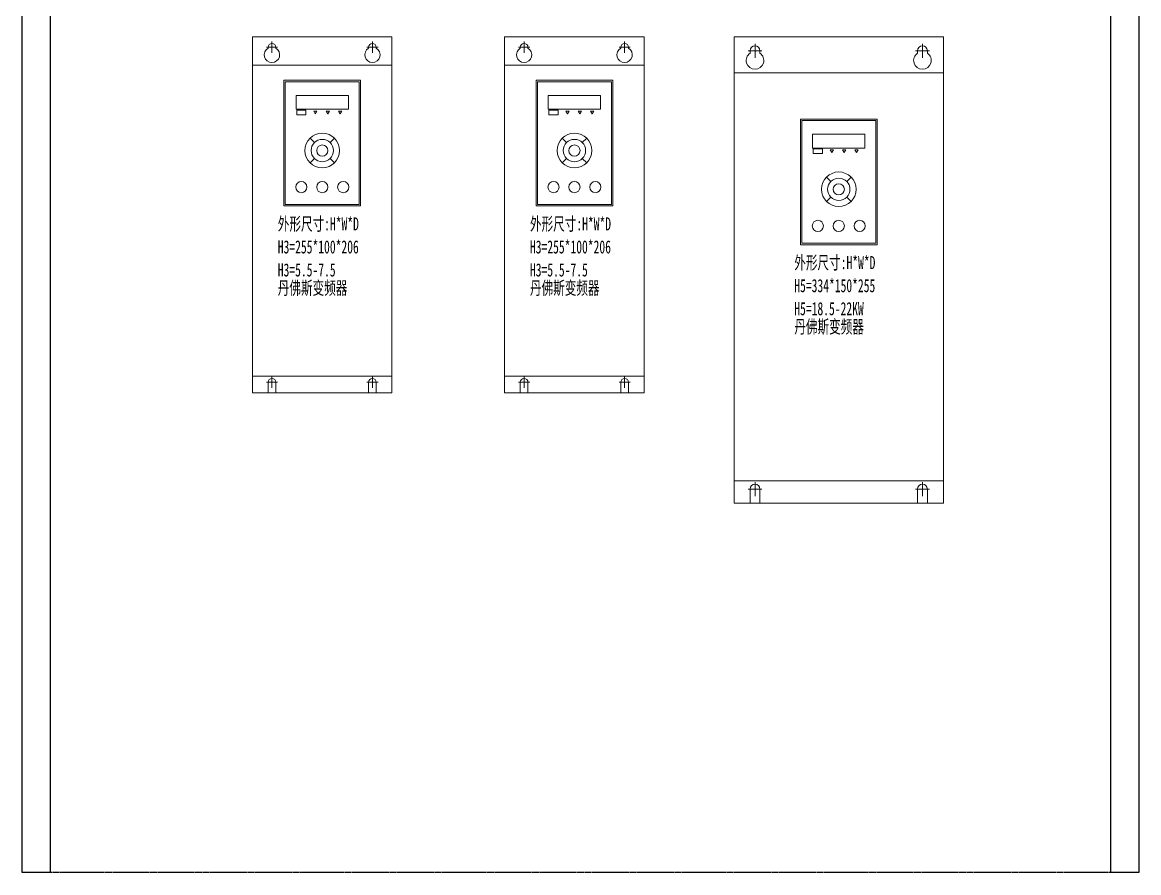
# Model space of a CAD drawing. Extents: x 304728 to 305528, y 295754 to 297954.
# Drawn here: x 304728 to 305528, y 295754 to 296363 of the extents above; entities that cross this region are included whole.
import ezdxf

# ---------------------------------------------------------------- set-up
doc = ezdxf.new("R2010")
doc.units = 0
doc.header["$MEASUREMENT"] = 0
doc.linetypes.add('DASHED', pattern=[0.75, 0.5, -0.25])
doc.layers.add('布置图', color=30, linetype='Continuous')
doc.layers.add('细线', color=7, linetype='Continuous', lineweight=0)
doc.layers.add('细线 @ 1', color=7, linetype='Continuous', lineweight=0)
doc.styles.add('仿宋', font='simfang.ttf', dxfattribs={"width": 0.6})

# ---------------------------------------------------------------- blocks, each defined once
blk = doc.blocks.new('Manufacturer光辉PartName变频器Series7.5KWShellFrameLimitingCurrentRemarkPartTypeMinCurrent0MaxCurrent0PolesMinPower1MaxPower7.5LibType2DelFlgfalseUpdateDate')
at = {"layer": '细线', "color": 1, "transparency": 33554687}
for p, q in [((-40, 120), (-32, 120)), ((-36, 124), (-36, 116)), ((32, 120), (40, 120)), ((36, 124), (36, 116)), ((-40, -120), (-32, -120)), ((-36, -116), (-36, -124)), ((32, -120), (40, -120)), ((36, -116), (36, -124))]:
    blk.add_line(p, q, dxfattribs=at)
at = {"layer": '细线', "color": 0, "transparency": 33554687}
for p, q in [((-38.75, 120), (-38.75, 119.26)), ((-33.25, 120), (-33.25, 119.26)), ((33.25, 120), (33.25, 119.26)), ((38.75, 120), (38.75, 119.26)), ((-8.73, 54.75), (-5.62, 51.64)), ((5.69, 51.64), (8.8, 54.75)), ((-5.62, 40.33), (-8.73, 37.22)), ((5.69, 40.33), (8.8, 37.22))]:
    blk.add_line(p, q, dxfattribs=at)
for points in [[(-50, -127.5), (50, -127.5), (50, 127.5), (-50, 127.5)], [(-50, 107.05), (50, 107.05), (50, -115.51), (-50, -115.51)], [(-27.5, 6.32), (27.5, 6.32), (27.5, 96.32), (-27.5, 96.32)], [(-26.5, 7.32), (26.5, 7.32), (26.5, 95.32), (-26.5, 95.32)], [(-18.73, 85.41), (18.8, 85.41), (18.8, 75.51), (-18.73, 75.51)], [(-18.23, 75.01), (-11.65, 75.01), (-11.65, 71.59), (-18.23, 71.59)], [(-6.12, 74.27), (-4.95, 72.24), (-3.78, 74.27)], [(2.77, 74.27), (3.94, 72.24), (5.11, 74.27)], [(11.66, 74.27), (12.83, 72.24), (14, 74.27)]]:
    blk.add_lwpolyline(points, close=True, dxfattribs=at)
for points in [[(-33.25, -120), (-33.25, -127.5), (-38.75, -127.5), (-38.75, -120)], [(33.25, -120), (33.25, -127.5), (38.75, -127.5), (38.75, -120)]]:
    blk.add_lwpolyline(points, dxfattribs=at)
for centre, radius in [((0.04, 45.99), 12.4), ((0.04, 45.99), 7.99), ((0.04, 45.99), 4), ((-14.96, 19.79), 4), ((0.04, 19.79), 4), ((15.04, 19.79), 4)]:
    blk.add_circle(centre, radius, dxfattribs=at)
for centre, radius, start, end in [((-36, 120), 2.75, 0, 180), ((36, 120), 2.75, 0, 180), ((-36, 114.5), 5.5, 120, 60), ((36, 114.5), 5.5, 120, 60), ((-36, -120), 2.75, 0, 180), ((36, -120), 2.75, 0, 180)]:
    blk.add_arc(centre, radius, start, end, dxfattribs=at)
at = {"layer": '细线 @ 1', "color": 4, "transparency": 33554687, "style": '仿宋', "width": 0.65}
for s, p in [('外形尺寸:H*W*D', (-31.84, -11.21)), ('H3=255*100*206', (-31.84, -27.7)), ('H3=5.5-7.5', (-31.84, -44.19)), ('丹佛斯变频器', (-31.84, -57.09))]:
    blk.add_text(s, height=9.375, dxfattribs=at).set_placement(p)
blk = doc.blocks.new('Manufacturer光辉PartName变频器Series22KWShellFrameLimitingCurrentRemarkPartTypeMinCurrent0MaxCurrent0PolesMinPower18MaxPower22LibType2DelFlgfalseUpdateDate')
at = {"layer": '细线', "color": 1, "transparency": 33554687}
for p, q in [((-60, 162), (-60, 152)), ((60, 162), (60, 152)), ((-65, 157), (-55, 157)), ((65, 157), (55, 157)), ((-60, -152), (-60, -162)), ((60, -152), (60, -162)), ((-65, -157), (-55, -157)), ((65, -157), (55, -157))]:
    blk.add_line(p, q, dxfattribs=at)
at = {"layer": '细线', "color": 0, "transparency": 33554687}
for p, q in [((-63.5, 157), (-63.5, 155.24)), ((-56.5, 157), (-56.5, 155.24)), ((56.5, 157), (56.5, 155.24)), ((63.5, 157), (63.5, 155.24)), ((-8.73, 66.51), (-5.62, 63.39)), ((5.69, 63.39), (8.8, 66.51)), ((-5.62, 52.09), (-8.73, 48.97)), ((5.69, 52.09), (8.8, 48.97))]:
    blk.add_line(p, q, dxfattribs=at)
for points in [[(-75, -167), (75, -167), (75, 167), (-75, 167)], [(-75, 141.12), (75, 141.12), (75, -151.17), (-75, -151.17)], [(-27.5, 18.07), (27.5, 18.07), (27.5, 108.07), (-27.5, 108.07)], [(-26.5, 19.07), (26.5, 19.07), (26.5, 107.07), (-26.5, 107.07)], [(-18.73, 97.17), (18.8, 97.17), (18.8, 87.27), (-18.73, 87.27)], [(-18.23, 86.77), (-11.65, 86.77), (-11.65, 83.35), (-18.23, 83.35)], [(-6.12, 86.02), (-4.95, 84), (-3.78, 86.02)], [(2.77, 86.02), (3.94, 84), (5.11, 86.02)], [(11.66, 86.02), (12.83, 84), (14, 86.02)]]:
    blk.add_lwpolyline(points, close=True, dxfattribs=at)
for points in [[(-56.5, -157), (-56.5, -167), (-63.5, -167), (-63.5, -157)], [(56.5, -157), (56.5, -167), (63.5, -167), (63.5, -157)]]:
    blk.add_lwpolyline(points, dxfattribs=at)
for centre, radius in [((0.04, 57.74), 12.4), ((0.04, 57.74), 7.99), ((0.04, 57.74), 4), ((-14.96, 31.55), 4), ((0.04, 31.55), 4), ((15.04, 31.55), 4)]:
    blk.add_circle(centre, radius, dxfattribs=at)
for centre, radius, start, end in [((-60, 157), 3.5, 0, 180), ((60, 157), 3.5, 0, 180), ((-60, 150), 6.3, 123.74899, 56.25101), ((60, 150), 6.3, 123.74899, 56.25101), ((-60, -157), 3.5, 0, 180), ((60, -157), 3.5, 0, 180)]:
    blk.add_arc(centre, radius, start, end, dxfattribs=at)
at = {"layer": '细线 @ 1', "color": 4, "transparency": 33554687, "style": '仿宋', "width": 0.65}
for s, p in [('外形尺寸:H*W*D', (-31.84, 0.55)), ('H5=334*150*255', (-31.84, -15.94)), ('H5=18.5-22KW', (-31.84, -32.43)), ('丹佛斯变频器', (-31.84, -45.34))]:
    blk.add_text(s, height=9.375, dxfattribs=at).set_placement(p)

msp = doc.modelspace()

# ---------------------------------------------------------------- linework, layer by layer
at = {"color": 2}
for points in [[(304727.64, 297953.76), (304747.64, 297953.76), (304747.64, 295753.76), (304727.64, 295753.76)], [(305507.64, 297953.76), (305527.64, 297953.76), (305527.64, 295753.76), (305507.64, 295753.76)]]:
    msp.add_lwpolyline(points, close=True, dxfattribs=at)
at = {"layer": '布置图', "linetype": 'DASHED'}
msp.add_lwpolyline([(304727.64, 297953.76), (305527.64, 297953.76), (305527.64, 295753.76), (304727.64, 295753.76)], close=True, dxfattribs=at)

# ---------------------------------------------------------------- block references
for name, p in [('Manufacturer光辉PartName变频器Series7.5KWShellFrameLimitingCurrentRemarkPartTypeMinCurrent0MaxCurrent0PolesMinPower1MaxPower7.5LibType2DelFlgfalseUpdateDate', (304942.54, 296224.96)), ('Manufacturer光辉PartName变频器Series7.5KWShellFrameLimitingCurrentRemarkPartTypeMinCurrent0MaxCurrent0PolesMinPower1MaxPower7.5LibType2DelFlgfalseUpdateDate', (305123.26, 296224.96)), ('Manufacturer光辉PartName变频器Series22KWShellFrameLimitingCurrentRemarkPartTypeMinCurrent0MaxCurrent0PolesMinPower18MaxPower22LibType2DelFlgfalseUpdateDate', (305312.69, 296185.46))]:
    msp.add_blockref(name, p)

doc.saveas('drawing.dxf')
